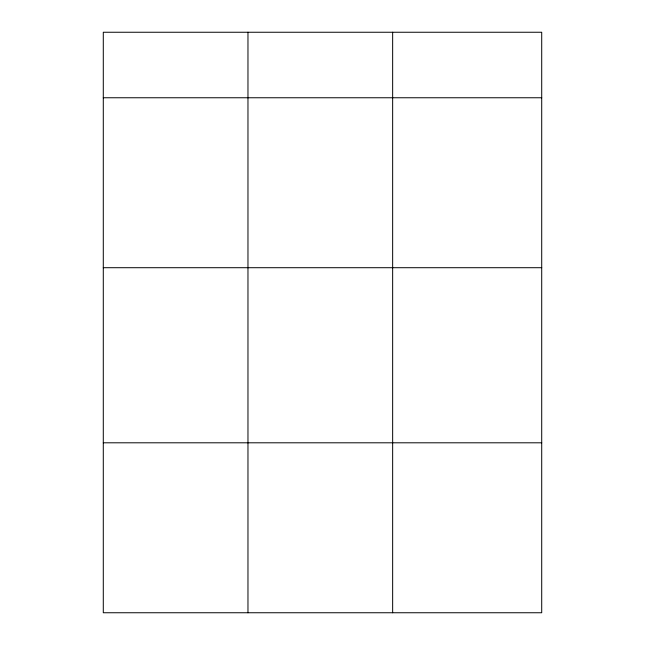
<?xml version="1.0" encoding="UTF-8"?>
<svg xmlns="http://www.w3.org/2000/svg" width="645" height="645" viewBox="0 0 645 645"><rect width="100%" height="100%" fill="white"/><g stroke="black" fill="none" stroke-linecap="round" stroke-linejoin="round"><path stroke-width="0.97" d="M541.711 267.707L541.711 32.25L103.289 32.25L103.289 612.75L541.711 612.75L541.711 267.707L103.289 267.707M103.289 97.758L541.711 97.758M103.289 442.801L541.711 442.801M392.652 32.25L392.652 612.75M247.97 32.25L247.97 612.75"/></g></svg>
